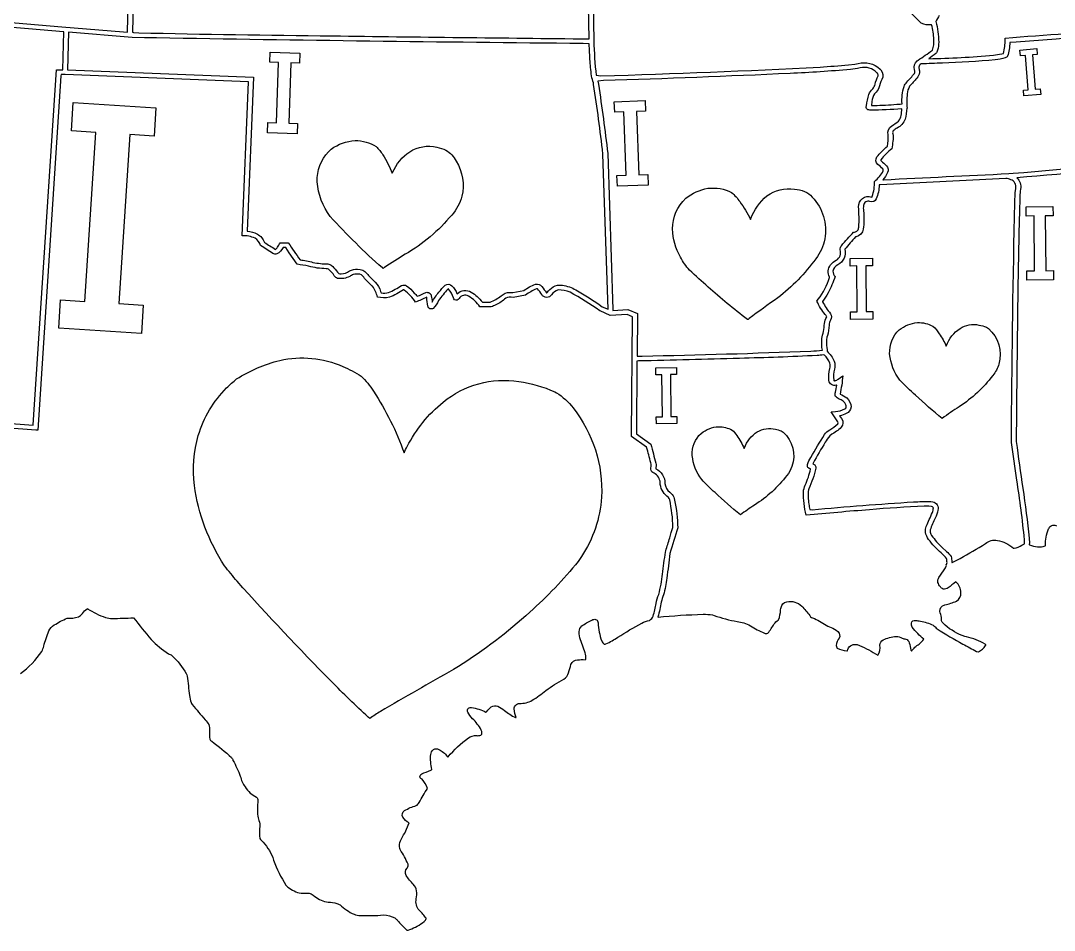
# Model space of a CAD drawing. Extents: x 0.9 to 94, y 1.8 to 57.4.
# Drawn here: x 39.39 to 66.45, y 4.18 to 27.99 of the extents above; entities that cross this region are included whole.
import ezdxf

# ---------------------------------------------------------------- set-up
doc = ezdxf.new("R2010")
doc.units = 0
doc.linetypes.add('0', pattern=[0])
doc.layers.add('1', color=7, linetype='0')

msp = doc.modelspace()

# ---------------------------------------------------------------- linework, layer by layer
at = {"layer": '1'}
for points in [[(40.469757, 27.825243, 0.00008), (42.189686, 27.68178), (42.381359, 35.917564), (42.37952, 35.917923), (39.469429, 36.162704, -0.022977), (31.737017, 36.79512), (31.687731, 36.781231, 0.002675), (30.67403, 29.154003), (30.648951, 28.936279), (30.625242, 28.718405), (30.705912, 28.68075, 0.001611)], [(47.549934, 27.588978, 0.000493), (54.27029, 27.51055), (54.188961, 31.771614), (54.183521, 31.775253, 0.003205), (53.754375, 32.017029, -0.154724), (53.649242, 32.176544, -0.032258), (53.575447, 32.502312, 0.113476), (53.48008, 32.656258, 0.042903), (53.355049, 32.779655), (53.354935, 32.996391), (53.536842, 33.230453), (53.453594, 33.37616, 0.047503), (52.968246, 33.631542, -0.007057), (50.442699, 33.635639, -0.00251), (42.503437, 33.77076), (42.456429, 33.768951), (42.314869, 27.682114), (42.345749, 27.673378), (42.485939, 27.669479, 0.002897)], [(33.477043, 17.186806), (33.526234, 17.875557), (39.718472, 17.403496), (39.720581, 17.407349), (40.331127, 26.704292), (40.495338, 26.704292), (40.52013, 27.694618), (40.513, 27.696146, -0.001525), (30.686758, 28.556955), (30.599932, 28.523981, 0.004415), (30.346239, 26.611374, 0.000801), (29.097982, 16.771152), (29.138561, 16.766899, 0.019168), (30.683556, 16.542477, 0.066828), (30.881929, 16.548464, 0.314935), (30.890656, 16.569206, 0.006674), (30.873762, 17.112791, -0.043947), (30.896297, 17.430565, -0.148279), (30.929495, 17.487316, -0.215063), (30.953705, 17.487368, 0.010054), (31.706367, 17.392584, 0.001085)], [(45.482445, 26.507294), (45.315746, 22.478119, -0.091354), (45.589924, 22.403717, -0.162124), (45.774014, 22.18358, -0.004243), (46.059521, 22.002007, 0.131044), (46.115398, 22.058586, 0.05372), (46.184429, 22.17646), (46.39534, 22.176491, 0.010236), (46.704285, 21.727768, -0.043329), (47.042984, 21.660713, 0.038992), (47.435394, 21.619881, -0.174542), (47.591354, 21.522871, 0.002571), (47.720654, 21.366768, 0.164812), (47.779629, 21.360359, 0.143102), (48.001396, 21.437462, -0.138022), (48.208191, 21.481949, -0.259477), (48.453568, 21.373634, -0.036787), (48.494541, 21.31974), (48.674381, 21.139893, -0.115065), (48.813358, 20.902103), (48.821178, 20.883287), (48.829197, 20.864555, 0.112416), (49.022053, 20.872589, 0.046085), (49.359459, 21.057724, -0.281151), (49.494606, 21.04435, -0.082114), (49.695972, 20.860577, -0.011844), (49.767796, 20.776268), (49.773354, 20.774239, 0.011168), (49.99567, 20.873764, -0.454701), (50.139336, 20.785881, -0.048562), (50.163391, 20.62149, -0.051673), (50.337387, 20.880985, -0.02823), (50.504253, 21.064255, -0.380582), (50.681263, 21.049553, -0.115393), (50.811024, 20.844788), (50.817253, 20.842194, -0.342714), (51.186607, 20.881805, -0.099593), (51.476807, 20.620956), (51.68158, 20.620956, 0.060127), (51.968349, 20.782791, -0.215364), (52.201172, 20.875399, -0.035624), (52.278286, 20.871941), (52.559158, 20.923004, -0.074771), (52.869591, 21.090429, -0.309941), (53.035709, 21.028727, 0.01881), (53.157082, 20.868195, 0.366202), (53.176903, 20.87468, -0.072841), (53.328075, 21.019588, -0.184802), (53.571461, 21.063232, -0.105017), (53.925434, 20.941406, -0.028057), (54.615868, 20.501633), (54.76828, 20.433876), (54.632858, 24.497437, 0.009668), (54.389374, 26.319889, 0.056375), (54.347118, 26.489777, -0.035603), (54.297199, 26.922211, -0.007401), (54.273842, 27.381479), (54.112236, 27.387171, -0.001826), (42.946625, 27.533792), (42.629192, 27.541162), (42.311787, 27.549379), (42.311714, 27.54631), (40.644978, 27.685112), (40.620342, 26.701797)], [(54.894798, 20.402634), (55.289494, 20.427322), (55.535614, 20.321838), (55.535805, 20.315712), (55.52602, 19.210518), (55.662666, 19.209276, 0.004528), (60.075943, 19.340397, 0.007931), (60.37933, 19.360497, -0.059848), (60.362541, 19.667023, -0.027916), (60.409271, 19.854507, 0.028273), (60.432564, 20.064217, -0.10023), (60.494148, 20.233124, 0.091643), (60.451599, 20.297638, -0.051516), (60.233223, 20.648254), (60.271854, 20.699322, 0.082022), (60.568741, 21.266899), (60.568253, 21.277985, -0.313347), (60.594162, 21.597374, -0.12674), (60.737595, 21.717535, 0.363943), (60.842533, 21.991196, -0.222091), (60.880268, 22.096924, -0.034797), (61.197109, 22.4543, 0.429361), (61.326389, 22.560028), (61.330357, 22.584343, 0.041748), (61.323952, 23.118187, -0.21612), (61.426868, 23.337591, -0.249966), (61.669411, 23.368509, 0.268212), (61.683125, 23.389061, 0.092361), (61.743824, 23.780617, 0.098057), (61.969952, 24.057182, 0.354134), (61.958485, 24.107834, 0.025719), (61.833057, 24.224998, -0.394788), (61.804886, 24.421005, -0.048478), (62.080578, 24.701012, 0.06623), (62.099445, 24.998352, -0.330413), (62.195423, 25.235947, 0.055595), (62.370205, 25.359596, 0.154191), (62.438099, 25.507309, 0.018694), (62.461437, 25.680748), (62.454197, 25.684097, -0.024137), (61.642048, 25.64443, -0.098655), (61.54937, 25.666981, -0.381624), (61.531116, 25.762459, -0.029994), (61.591282, 26.054514, -0.138989), (61.699963, 26.204048, 0.137978), (61.758137, 26.324089, -0.07533), (61.840343, 26.546593, 0.215071), (61.805836, 26.62574, 0.255699), (61.371357, 26.752823), (61.299969, 26.736305), (61.113125, 26.710932, -0.011825), (59.53088, 26.606474, -0.00425), (54.647453, 26.419622), (54.4995, 26.402344), (54.514263, 26.32296, -0.010967), (54.757465, 24.507774), (54.893669, 20.425232)], [(49.12738, 24.014885, -0.139951), (49.575504, 24.558722, -0.205342), (50.286217, 24.675077, -0.050077), (50.525124, 24.598839, -0.123976), (50.793331, 24.311966, -0.201355), (50.93998, 23.390364, -0.120722), (50.673721, 22.900192, -0.086956), (49.459877, 21.873413, 0.009468), (48.911354, 21.52747), (48.896454, 21.516533), (48.881718, 21.505379), (48.860096, 21.515671, -0.017189), (48.162197, 22.17041, -0.019069), (47.492836, 22.862267, -0.142865), (47.155056, 23.771488, -0.204751), (47.45229, 24.557739), (47.522259, 24.62664, -0.143298), (48.145721, 24.848701, -0.142848), (48.694973, 24.696335, -0.069347), (48.8699, 24.477287, -0.048071), (49.118977, 23.994476)], [(63.628094, 14.096962, -0.071229), (63.747143, 13.961716, -0.065689), (63.766254, 13.825721), (63.766705, 13.812416), (63.773006, 13.812149, 0.064425), (63.985424, 13.917076, 0.013985), (64.648811, 14.305526, -0.229031), (64.958977, 14.385059, -0.144279), (65.380836, 14.183937), (65.388985, 14.180809), (65.399681, 14.180061, 0.092618), (65.599983, 14.262423, -0.009091), (65.67131, 14.299133), (65.672203, 14.339958), (65.669037, 14.405029, 0.015362), (65.467224, 15.965531, -0.005069), (65.33136, 16.947763), (65.32885, 16.982244), (65.327232, 17.016743, -0.003391), (65.406937, 22.855415), (65.417839, 23.224167), (65.428978, 23.479942), (65.439499, 23.598534, 0.398058), (65.311287, 23.825907, 0.087764), (65.180595, 23.85627), (61.887394, 23.694313), (61.866474, 23.688988, -0.087131), (61.789974, 23.323418, -0.409417), (61.624607, 23.251511, 0.520153), (61.454014, 23.147934, 0.074365), (61.455784, 23.010872, -0.053629), (61.44733, 22.52787, -0.306197), (61.259434, 22.333176), (61.248035, 22.328102, 0.040867), (60.968071, 22.003944, -0.353252), (60.782177, 21.597557, 0.239048), (60.655937, 21.433044, 0.199419), (60.709293, 21.291931, -0.046525), (60.530102, 20.865555, -0.019869), (60.382748, 20.640602), (60.382957, 20.630638, 0.042409), (60.590427, 20.31868, -0.333314), (60.591713, 20.150307, 0.125555), (60.552956, 20.017288, -0.066167), (60.510418, 19.7474), (60.497295, 19.708847, 0.10466), (60.497883, 19.422253, -0.013236), (60.506752, 19.336647, -0.081262), (60.689186, 19.079613, -0.146431), (60.696823, 18.871422, 0.09697), (60.675583, 18.581627, 0.515946), (60.708752, 18.568138, 0.087856), (60.793129, 18.606102), (60.913807, 18.692184, -0.025173), (60.841053, 18.212616, -0.060374), (61.01767, 18.113863, -0.20978), (61.129047, 17.877663, -0.276722), (61.0051, 17.709551, -0.083134), (60.830391, 17.648926), (60.881248, 17.572632, -0.374139), (60.869259, 17.346893, -0.072684), (60.748501, 17.244919), (60.673954, 17.196838, 0.143024), (60.500385, 17.033218), (60.476864, 16.994209), (60.455357, 16.954056, 0.013696), (60.137459, 16.412092), (60.12711, 16.389832), (60.128361, 16.386932, -0.453141), (60.202759, 16.278618, -0.065016), (60.021568, 15.734924), (60.014721, 15.709801, 0.077749), (60.024384, 15.339087, 0.013145), (60.047504, 15.19725), (60.114887, 15.187252, -0.007613), (62.760334, 15.395692, -0.015826), (63.218739, 15.402817), (63.268177, 15.396348, -0.45227), (63.404285, 15.179343, -0.076978), (63.332249, 14.971603, 0.040468), (63.201694, 14.662641, 0.186679), (63.220791, 14.551918), (63.238895, 14.518204, 0.062791), (63.518185, 14.201012)], [(58.507328, 22.807831, -0.137297), (58.92823, 23.399708, -0.20234), (59.646004, 23.58053, -0.051131), (59.913445, 23.519875, -0.106548), (60.109936, 23.371765, -0.23981), (60.443535, 22.274422, -0.118393), (60.20438, 21.754097, -0.072093), (59.208378, 20.732267, 0.008575), (58.461586, 20.191494), (58.446884, 20.179138), (58.432358, 20.16658), (58.416409, 20.166641, -0.017322), (57.889191, 20.588707, -0.017818), (56.901997, 21.460245, -0.07133), (56.664146, 21.796926, -0.118359), (56.456432, 22.535738, -0.206442), (56.79995, 23.3395, -0.128831), (57.382023, 23.600842, -0.152119), (58.003227, 23.486717, -0.072171), (58.215725, 23.252853, -0.044286), (58.499115, 22.783531)], [(63.624592, 19.483017, -0.154607), (63.981762, 19.933683, -0.186523), (64.474152, 20.022932, -0.057427), (64.672775, 19.967209), (64.698265, 19.951859), (64.725098, 19.932289, -0.289897), (64.998474, 19.001581, -0.097218), (64.8386, 18.701874, -0.086213), (63.961712, 17.885849, 0.018138), (63.51582, 17.576401, -0.020166), (62.817585, 18.183914, -0.024226), (62.408764, 18.581551, -0.143734), (62.139343, 19.270555, -0.218026), (62.391956, 19.897285, -0.146375), (62.864742, 20.08548, -0.138273), (63.274075, 19.989319, -0.07962), (63.439465, 19.793312, -0.044707), (63.619572, 19.469063)], [(63.641247, 13.807861, 0.032116), (63.630802, 13.913338, 0.044184), (63.485973, 14.059418, -0.045712), (63.159061, 14.409878, -0.106647), (63.077652, 14.597595, -0.12678), (63.099194, 14.754631, -0.015554), (63.258484, 15.113592, 0.098946), (63.283756, 15.241775, 0.343845), (63.233784, 15.275917), (63.16354, 15.28109), (63.044163, 15.280586, 0.011273), (61.614964, 15.190008, 0.00332), (59.951702, 15.046715, -0.062005), (59.881096, 15.658865, -0.09396), (59.929787, 15.834824, 0.053906), (60.069088, 16.249161), (60.068371, 16.26177, -0.500745), (59.990753, 16.374146, -0.07114), (60.072529, 16.556915, 0.000168), (60.433739, 17.158155, -0.108332), (60.571114, 17.279442, 0.072221), (60.779991, 17.435701, 0.36898), (60.783932, 17.493156), (60.611244, 17.752281), (60.61208, 17.752586), (60.717937, 17.759651, 0.116012), (60.966335, 17.831367, 0.428939), (60.995289, 17.9319, 0.23327), (60.813492, 18.085844, -0.128332), (60.72599, 18.155907, -0.212959), (60.723747, 18.265297, 0.015921), (60.755836, 18.448837), (60.748993, 18.449257, -0.497718), (60.550602, 18.573769, -0.098675), (60.573944, 18.884674, 0.109796), (60.575138, 19.028168, 0.093545), (60.431244, 19.232552), (60.410053, 19.239365, -0.015421), (60.238297, 19.225004, -0.006825), (58.210152, 19.150171, -0.001322), (55.56472, 19.082018), (55.524826, 19.075073), (55.507999, 17.173805), (55.889179, 16.901421, 0.000576), (56.018116, 16.409599, -0.110677), (56.014179, 16.261185, -0.299859), (56.257999, 15.879082, 0.209616), (56.382977, 15.645483, 0.009067), (56.44828, 15.588448, -0.110306), (56.510925, 15.442299, -0.042468), (56.591389, 14.717104, 0.001677), (56.388557, 14.043473, 0.003471), (56.308239, 13.399817, -0.02704), (56.220131, 12.961143, 0.056939), (56.121601, 12.580833, -0.038739), (56.072956, 12.383301), (56.075279, 12.378654, -0.018718), (57.254974, 12.453699, -0.035929), (57.499062, 12.436661), (57.543358, 12.42527, 0.042876), (58.15015, 12.264435), (58.318535, 12.230865, -0.073096), (58.495384, 12.149857, 0.041629), (58.859013, 11.961401, 0.171184), (58.94997, 11.956652), (58.95293, 11.959478, 0.017996), (59.117252, 12.201493, -0.117121), (59.221756, 12.301516), (59.23019, 12.305565, 0.07488), (59.286247, 12.570831), (59.290691, 12.601273), (59.296398, 12.629829, -0.329825), (59.44339, 12.776932, -0.264439), (59.837421, 12.666443), (59.867393, 12.637718, -0.01749), (60.071285, 12.390219, 0.153375), (60.123245, 12.361824, -0.046407), (60.478718, 12.166485, 0.055761), (60.652382, 12.088859, -0.135542), (60.814938, 11.960262, -0.324979), (60.794144, 11.789688, 0.272634), (60.753166, 11.582298), (60.759911, 11.57605), (60.769665, 11.569748, 0.071069), (61.015301, 11.495209), (61.031765, 11.497299, -0.423334), (61.266762, 11.66284, -0.084301), (61.348774, 11.636871, -0.040326), (61.826252, 11.387131, 0.213162), (61.884693, 11.645386, -0.298957), (61.969524, 11.783607, -0.084829), (62.30994, 11.874652, -0.149339), (62.464603, 11.826187, 0.010704), (62.563732, 11.80571, -0.237466), (62.652637, 11.71032, -0.006796), (62.695824, 11.517252), (62.701584, 11.50302), (62.708515, 11.489319, -0.077558), (62.910347, 11.675749, 0.062599), (63.033199, 11.798645, -0.050527), (62.732399, 12.118032, -0.162279), (62.707756, 12.22196, -0.381079), (62.816334, 12.293419, -0.055816), (62.945118, 12.272041, -0.072334), (63.275707, 12.171641, -0.105587), (63.360188, 12.091812), (63.383366, 12.073098, 0.020938), (64.056801, 11.675611, 0.003287), (64.415146, 11.479043), (64.463066, 11.473907, 0.104211), (64.651672, 11.635366, 0.577833), (64.639687, 11.668922, 0.095336), (64.147827, 11.859673), (64.108902, 11.869812, -0.089634), (63.589611, 12.168121, -0.11776), (63.50066, 12.282448, -0.127791), (63.496426, 12.373451, 0.002178), (63.454235, 12.529101, -0.380522), (63.570347, 12.693954), (63.584629, 12.698883, 0.050861), (63.886944, 12.797817, 0.291396), (64.005333, 13.024226, 0.196089), (63.882969, 13.297379), (63.874004, 13.301201), (63.868633, 13.298416, 0.003403), (63.671589, 13.141508, -0.178518), (63.542809, 13.11503, -0.191989), (63.467892, 13.173866, -0.1014), (63.402729, 13.289284, -0.194017), (63.430355, 13.414925, -0.018972), (63.58577, 13.643647, 0.048609), (63.62785, 13.732758), (63.619892, 13.75663), (63.635235, 13.761818, 0.068105)], [(49.509686, 16.846657, -0.10161), (50.450016, 18.00631, -0.212808), (52.432518, 18.545483, -0.069965), (53.371841, 18.273857), (53.415398, 18.251022, -0.090535), (53.853149, 17.852104, -0.181812), (54.597023, 15.518659, -0.131224), (54.071655, 13.961296), (53.987553, 13.837151, -0.038733), (52.720448, 12.509518, -0.045957), (50.85218, 11.08855), (50.719646, 11.009147, 0.002777), (48.806686, 9.909709, 0.020148), (48.533264, 9.728745), (48.488239, 9.762278, -0.014151), (47.522449, 10.700196, -0.013234), (45.061012, 13.317122, -0.016708), (44.72842, 13.724626, -0.11285), (43.940464, 15.826684, -0.099208), (44.041328, 17.136049, -0.124324), (44.782841, 18.375551, -0.036577), (45.044231, 18.611526, -0.080758), (46.172157, 19.095718, -0.161683), (47.823437, 18.938107, -0.041332), (48.305904, 18.685959, -0.058568), (48.62632, 18.292908, -0.05849), (49.429783, 16.679993, -0.018767)], [(58.336063, 16.809052, -0.158578), (58.674507, 17.228504, -0.191593), (59.148746, 17.297977, -0.047918), (59.29937, 17.252205), (59.323849, 17.237267), (59.349617, 17.21814, -0.305275), (59.582081, 16.319738, -0.083256), (59.447964, 16.086853, -0.089649), (58.602535, 15.312157, 0.019748), (58.235756, 15.056747, -0.020398), (57.568199, 15.638962, -0.026116), (57.218922, 15.979996, -0.143296), (56.972088, 16.608967, -0.220266), (57.203491, 17.188507, -0.155558), (57.658787, 17.362041, -0.128458), (58.01371, 17.273033, -0.073993), (58.138336, 17.132164, -0.050801), (58.331055, 16.795174)]]:
    msp.add_lwpolyline(points, format="xyb", close=True, dxfattribs=at)
for points in [[(54.312592, 31.844749), (54.396397, 27.458847, 0.02716), (54.459473, 26.556595), (54.578438, 26.542521, 0.00583), (60.316055, 26.773235, 0.006288), (61.06358, 26.829994), (61.227077, 26.849792), (61.314342, 26.867752, -0.260749), (61.889027, 26.7201), (61.909061, 26.697083, -0.357515), (61.931957, 26.45031, 0.040732), (61.859173, 26.22687, -0.147326), (61.752003, 26.084435), (61.743046, 26.074333, 0.108875), (61.676655, 25.873108), (61.66003, 25.770599), (61.738304, 25.769211, 0.020178), (62.325478, 25.799263), (62.416851, 25.806381), (62.463299, 25.814369, -0.089291), (62.51683, 26.264292, -0.100404), (62.591694, 26.381958, 0.025385), (62.787727, 26.608572, 0.26003), (62.790325, 26.69162), (62.787304, 26.704269, -0.317756), (62.861675, 26.934372), (62.884548, 26.953072, 0.004497), (63.256847, 27.211067), (63.26144, 27.218369, 0.113274), (63.296276, 27.495573, 0.057089), (63.236492, 27.88073, -0.141396), (62.96632, 27.921295), (62.600109, 28.287521, 0.064326)], [(63.439098, 28.12397, 0.036269), (63.346569, 27.962189, -0.066319), (63.423, 27.426575, -0.064729), (63.393391, 27.211027, -0.068473), (63.351109, 27.124748, -0.00405), (63.161495, 26.991417, 0.017129), (64.855888, 27.083853, 0.017731), (65.072052, 27.115829), (65.118187, 27.129326), (65.130638, 27.175425, 0.063741), (65.160667, 27.53336, 0.006982), (71.527496, 28.080717)], [(71.042915, 27.905445, -0.006458), (65.449135, 27.428677), (65.284279, 27.414444, -0.087157), (65.225311, 27.060974, -0.202839), (65.163094, 27.013031, -0.051265), (64.905441, 26.964783, -0.017684), (63.519375, 26.876732, -0.001575), (62.964344, 26.856743, 0.238092), (62.903896, 26.772537, 0.042043), (62.921665, 26.675087, -0.213379), (62.873341, 26.513763, -0.019753), (62.684849, 26.298523), (62.661533, 26.270485, 0.110153), (62.598572, 26.07126, 0.046163), (62.594944, 25.695869), (62.588299, 25.695313, -0.045874), (62.542713, 25.412331, -0.195855), (62.333958, 25.1768, 0.060004), (62.233974, 25.104635, 0.241545), (62.221447, 25.028671, -0.086625), (62.22234, 24.831299, -0.00984), (62.198215, 24.637482, 0.053361), (61.906193, 24.345734, 0.388492), (61.915882, 24.318428, -0.005689), (62.053776, 24.188789, -0.307706), (62.084583, 24.010345, -0.090395), (61.962391, 23.823639), (61.975784, 23.823927, -0.000329), (65.259819, 23.98539), (65.369041, 23.993095, 0.005662), (69.906502, 24.419609, 0.020698)], [(39.384911, 10.90406, 0.084988), (39.943703, 11.480548, 0.080693), (39.994488, 11.617989, -0.040618), (40.13168, 12.018822, -0.158693), (40.267406, 12.173332, -0.043103), (40.611877, 12.350121, 0.096109), (40.90115, 12.384155, 0.132229), (41.008224, 12.472923, -0.062193), (41.128372, 12.600303, -0.228336), (41.143574, 12.597992, 0.054588), (41.609875, 12.369526, 0.080145), (41.785534, 12.34687, 0.018516), (42.348038, 12.363959, 0.01607), (42.807575, 11.793808, 0.05582), (43.257515, 11.418858, 0.060122), (43.304478, 11.401764), (43.327229, 11.388435), (43.354881, 11.367065, -0.075967), (43.724957, 10.903122), (43.741146, 10.86747), (43.750515, 10.837479, -0.003837), (43.808716, 10.326555, 0.039158), (43.852158, 10.148277), (43.865215, 10.122078), (43.883163, 10.094475, 0.0174), (44.221947, 9.694409, -0.029749), (44.315571, 9.568024, -0.115832), (44.334431, 9.410538, 0.07514), (44.345367, 9.184151, 0.194975), (44.392414, 9.130142, -0.031613), (44.907837, 8.703655, -0.09226), (44.949112, 8.630974, -0.034044), (45.140762, 8.217194, 0.10599), (45.267307, 7.937363, 0.052382), (45.395523, 7.775375, -0.014865), (45.564602, 7.666662, -0.205786), (45.59782, 7.584359, 0.018815), (45.596134, 7.167519, 0.040414), (45.6413, 7.016121, -0.11893), (45.646564, 6.847668, 0.059417), (45.651253, 6.590699, 0.174231), (45.692856, 6.536507, -0.102836), (45.991764, 6.088905), (46.011963, 6.019943, 0.058153), (46.336056, 5.363516), (46.352081, 5.345575, 0.110242), (46.679497, 5.161072, 0.063642), (46.880215, 5.158378, -0.204773), (47.09306, 5.066986, 0.136282), (47.44051, 4.917999, -0.129827), (47.669643, 4.881196, -0.019064), (47.751511, 4.849487, 0.074541), (48.119061, 4.602128, 0.09819), (48.287178, 4.571243, 0.030588), (48.889675, 4.586212, -0.111764), (49.187046, 4.50608, -0.087074), (49.249008, 4.445648, 0.017925), (49.50383, 4.185226), (49.537174, 4.187485), (49.577606, 4.204132, 0.067128), (49.953903, 4.412659, 0.157713), (50.005474, 4.488933), (50.004765, 4.49337), (50.003178, 4.497574, 0.06684), (49.824493, 4.708644, -0.240483), (49.747189, 5.005447, 0.063529), (49.754711, 5.219086, 0.134984), (49.668041, 5.388153, -0.041601), (49.481503, 5.618641, -0.317798), (49.506424, 5.814111, 0.040149), (49.538895, 5.869926, 0.190676), (49.53088, 5.913879, 0.045772), (49.325302, 6.294205), (49.314053, 6.323647, -0.153326), (49.337978, 6.526169, -0.056928), (49.445652, 6.72757), (49.558533, 6.998474, -0.126281), (49.392403, 7.14051, -0.394122), (49.442162, 7.316994, -0.071571), (49.746174, 7.448376, 0.198583), (49.819111, 7.528, -0.016487), (50.040367, 7.895683, 0.09538), (49.902077, 8.135292, -0.743905), (49.890591, 8.275299, -0.01004), (50.125164, 8.373547), (50.142014, 8.382897), (50.158302, 8.393196, -0.08733), (50.12558, 8.786709, -0.180309), (50.195805, 8.914932, -0.279557), (50.337452, 8.918579, -0.117523), (50.553707, 8.735153), (50.563221, 8.726142), (50.573261, 8.71772), (50.577763, 8.721802, -0.058075), (51.111294, 9.216736, -0.19385), (51.328259, 9.278244, 0.112205), (51.439785, 9.290962, 0.288671), (51.46587, 9.35331, 0.133113), (51.449635, 9.424576, 0.0703), (51.220058, 9.72196, -0.04949), (51.09502, 9.888963, -0.608428), (51.181198, 10.014824), (51.195244, 10.014465, -0.064186), (51.569508, 9.896162, 0.269283), (51.597202, 9.909966, -0.041965), (51.708858, 10.029876, -0.263718), (51.879059, 10.045197, -0.081575), (52.053795, 9.93737, 0.054788), (52.346363, 9.751447), (52.353573, 9.749825), (52.360909, 9.748962, -0.058821), (52.308544, 9.976621, -0.422357), (52.452888, 10.12027, 0.144883), (52.780029, 10.204437, 0.037596), (53.141636, 10.458427, -0.038609), (53.608917, 10.755757, 0.18514), (53.735359, 10.924873, -0.003809), (53.796471, 11.143267, -0.283286), (53.966969, 11.258686, -0.055154), (54.166653, 11.264947, 0.441416), (54.184566, 11.288696, 0.133436), (54.165924, 11.446564, -0.007827), (54.032032, 11.837378, -0.094589), (54.018494, 12.048599, -0.211415), (54.110512, 12.16935, -0.033938), (54.373199, 12.312958, -0.56253), (54.507477, 12.23336, 0.083549), (54.602444, 11.753517, 0.118105), (54.668816, 11.671666, 0.267783), (54.71373, 11.677559, 0.037971), (55.023701, 11.851632, -0.021169), (55.650738, 12.222074, -0.051294), (55.848228, 12.294655, 0.216156), (55.948246, 12.406807, 0.04827), (56.022877, 12.736936, -0.045041), (56.093277, 12.974541, 0.040889), (56.195881, 13.50518, -0.003509), (56.268623, 14.081666), (56.276627, 14.114596, 0.011784), (56.381504, 14.45372), (56.423035, 14.591201), (56.464382, 14.728737, 0.051507), (56.380486, 15.449158, 0.08304), (56.351437, 15.509033, -0.208241), (56.1357, 15.848226, -0.018494), (56.12888, 15.936897, 0.260805), (55.936329, 16.16095, -0.349099), (55.891491, 16.285172, 0.139934), (55.888412, 16.418068, -0.005231), (55.778217, 16.827126), (55.382801, 17.109566), (55.382599, 17.128967), (55.410126, 20.239624), (55.268436, 20.300354), (55.267139, 20.30069), (54.823662, 20.272964), (54.821648, 20.273384), (54.557079, 20.390968, -0.076452), (54.549129, 20.395531, 0.034808), (53.774796, 20.87907, 0.117514), (53.463577, 20.939819, 0.193462), (53.288513, 20.808653, -0.201914), (53.164783, 20.741394, -0.247042), (53.03038, 20.822258, 0.057395), (52.92025, 20.966822, 0.250839), (52.890755, 20.965981, 0.069811), (52.609089, 20.805054), (52.27932, 20.745071, 0.16685), (52.090706, 20.722878, -0.074758), (51.827522, 20.552412, -0.013239), (51.708656, 20.496033), (51.413387, 20.495964, 0.109987), (51.115936, 20.778114, 0.399913), (50.868771, 20.713921, -0.430458), (50.750698, 20.685068, -0.151095), (50.720219, 20.730316, 0.111056), (50.592937, 20.963331, 0.494433), (50.573723, 20.959671, 0.036873), (50.331467, 20.663521, -0.096575), (50.188595, 20.459492, -0.583417), (50.050674, 20.51783, -0.004091), (50.02058, 20.747734, -0.016936), (49.730019, 20.621841, 0.072278), (49.433506, 20.935692), (49.424423, 20.94055), (49.415031, 20.944778, -0.050744), (49.042854, 20.747421, -0.105935), (48.729313, 20.753296, 0.099736), (48.601719, 21.035439), (48.595005, 21.042511), (48.395763, 21.241745, 0.180176), (48.270638, 21.354401, 0.08126), (48.099041, 21.344254, 0.054491), (48.004822, 21.294182, -0.160815), (47.688812, 21.244432, -0.178515), (47.601707, 21.312355, 0.054012), (47.449333, 21.483931, 0.197897), (47.389088, 21.496422, -0.061894), (46.928753, 21.561768, 0.030395), (46.632313, 21.610962), (46.421429, 21.912048), (46.328449, 22.051483), (46.260925, 22.051514), (46.259373, 22.049789, -0.162444), (46.096416, 21.882294, -0.229348), (45.995361, 21.894363, 0.004938), (45.670918, 22.100639, 0.183568), (45.528061, 22.29512, 0.115565), (45.185741, 22.357407), (45.352398, 26.387398), (40.554913, 26.579285), (40.448421, 26.579292), (40.445824, 26.543289), (39.836929, 17.271469), (39.783749, 17.273155), (33.695702, 17.737259)], [(69.671494, 24.267809, -0.004501), (65.467896, 23.874512, -0.274619), (65.56308, 23.579651), (65.556938, 23.52697), (65.549149, 23.393326, 0.005061), (65.497307, 20.993732, 0.002336), (65.454025, 16.97452, 0.008511), (65.627495, 15.750436, -0.010295), (65.791962, 14.44402, -0.030767), (65.795166, 14.278282), (65.800011, 14.272537, 0.081224), (66.013596, 14.222801, 0.139013), (66.209671, 14.243093), (66.213257, 14.24702), (66.215935, 14.25161, -0.100894), (66.300552, 14.68708), (66.313591, 14.710358), (66.327835, 14.731172, -0.433447), (66.510437, 14.763863, -0.105205)]]:
    msp.add_lwpolyline(points, format="xyb", dxfattribs=at)
for points in [[(46.090492, 25.311691), (46.141922, 26.893501), (45.914433, 26.900894), (45.923012, 27.16478), (46.696476, 27.139633), (46.687897, 26.875748), (46.460407, 26.883148), (46.408974, 25.301338), (46.636463, 25.293938), (46.627884, 25.030052), (45.85442, 25.055206), (45.863003, 25.319084)], [(65.769531, 26.178154), (65.693626, 27.078407), (65.564156, 27.06749), (65.551491, 27.217674), (65.991692, 27.254791), (66.004356, 27.104607), (65.874886, 27.093689), (65.95079, 26.193436), (66.080261, 26.204353), (66.092926, 26.054169), (65.652725, 26.017059), (65.64006, 26.167236)], [(41.071594, 20.641647), (41.357712, 25.064926), (40.721577, 25.106071), (40.769306, 25.843979), (42.932167, 25.704079), (42.884438, 24.966164), (42.248302, 25.007317), (41.962185, 20.584038), (42.59832, 20.542892), (42.550587, 19.804985), (40.387726, 19.944885), (40.435459, 20.682793)], [(55.239502, 23.94075), (55.179367, 25.597275), (54.941135, 25.588631), (54.931103, 25.864975), (55.7411, 25.894379), (55.751129, 25.618034), (55.512897, 25.609383), (55.573029, 23.952858), (55.811264, 23.961502), (55.821297, 23.685158), (55.011299, 23.655754), (55.00127, 23.932098)], [(65.935066, 21.44072), (65.921562, 22.876167), (65.715118, 22.874222), (65.712868, 23.113693), (66.414764, 23.120293), (66.417015, 22.880829), (66.210579, 22.878883), (66.224083, 21.443436), (66.430519, 21.445381), (66.43277, 21.20591), (65.730873, 21.19931), (65.728622, 21.438774)], [(61.28722, 20.370064), (61.275944, 21.568214), (61.103634, 21.566589), (61.101757, 21.766472), (61.687611, 21.77198), (61.689495, 21.572105), (61.517185, 21.57048), (61.528454, 20.372337), (61.700764, 20.373955), (61.702648, 20.17408), (61.116787, 20.168564), (61.114902, 20.368446)], [(56.18877, 17.622749), (56.178417, 18.723259), (56.020149, 18.721771), (56.018421, 18.905357), (56.556538, 18.910423), (56.558266, 18.72683), (56.399994, 18.725342), (56.410347, 17.62484), (56.568615, 17.626328), (56.570343, 17.442734), (56.032227, 17.437675), (56.030499, 17.621262)]]:
    msp.add_lwpolyline(points, close=True, dxfattribs=at)

doc.saveas('drawing.dxf')
